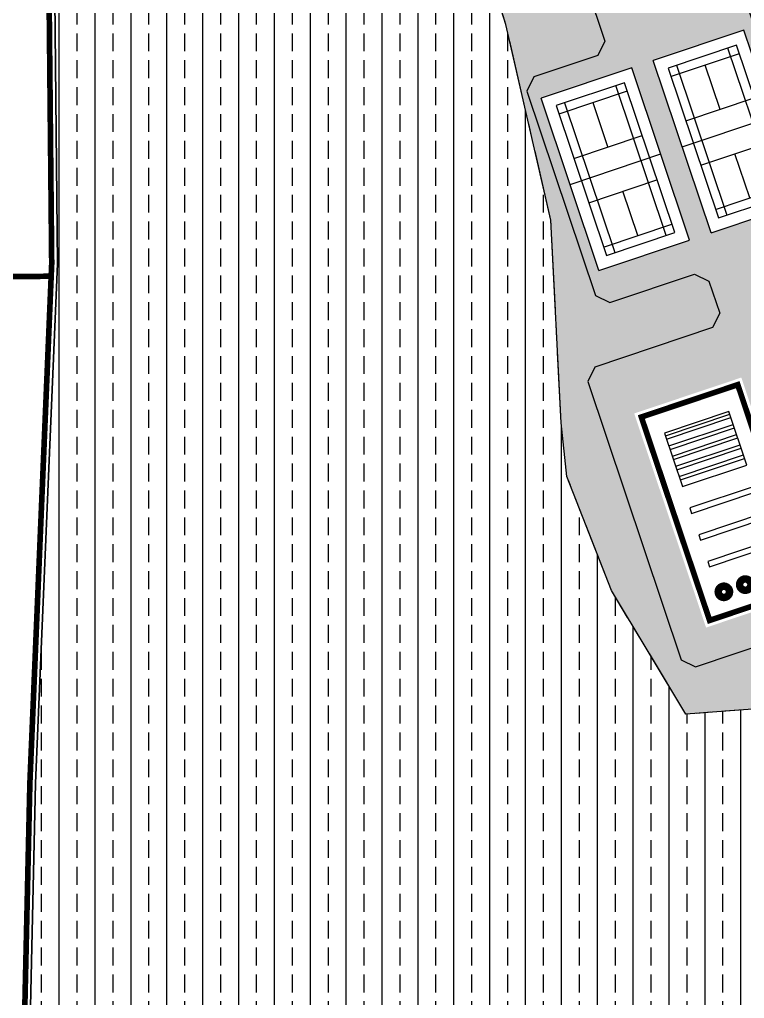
# Model space of a CAD drawing. Header units: metres. Extents: x 566107 to 571261, y 2062953 to 2068466.
# Drawn here: x 568266.5 to 568330.7, y 2066003.2 to 2066089.9 of the extents above; entities that cross this region are included whole.
import ezdxf

# ---------------------------------------------------------------- set-up
doc = ezdxf.new("R2010")
doc.units = ezdxf.units.M
doc.linetypes.add('CENTER', pattern=[2, 1.25, -0.25, 0.25, -0.25])
for name, color, linetype in [('1-sanTT-s', 96, 'CONTINUOUS'), ('bonen', 34, 'CONTINUOUS'), ('BoThamCo', 94, 'CONTINUOUS'), ('ChiaLo', 128, 'CENTER'), ('ddc', 32, 'CONTINUOUS'), ('Dien SH', 6, 'CONTINUOUS'), ('hacth sdd', 8, 'CONTINUOUS'), ('hatchViaHe+LogDg', 129, 'CONTINUOUS'), ('nha', 20, 'CONTINUOUS'), ('ViaHeS', 32, 'CONTINUOUS')]:
    doc.layers.add(name, color=color, linetype=linetype)
doc.styles.get("Standard").update_dxf_attribs({"font": 'VHARIALN.TTF'})
doc.linetypes.add('DD0', pattern='A,12.7,-5.08,["0,4kV",Standard,S=2.54,R=0,X=-2.54,Y=-1.27],-9.35', length=27.13)

# ---------------------------------------------------------------- blocks, each defined once
blk = doc.blocks.new('sanson1')
blk.add_wipeout([(-8.462682296521962, 16.089552186895155), (-1.5543122344752192e-15, 16.089552186895155), (-1.5543122344752192e-15, 0), (-8.462682296521962, 0)]).dxf.layer = '1-sanTT-s'
at = {"layer": '1-sanTT-s', "ltscale": 10}
for p, q in [((-8.462682296521962, 16.08955218689516), (-8.462682296521962, 0)), ((0, 16.08955218689516), (-8.462682296521962, 16.08955218689516)), ((0, 16.08955218689516), (0, 0)), ((-6.623877254314721, 15.04477607086301), (-6.623877254314721, 1.044776116032153)), ((-1.838805042207241, 1.044776116032153), (-1.838805042207241, 15.04477607086301)), ((-1.044775592163205, 14.25074622267857), (-7.417906704358757, 14.25074622267857)), ((-4.231341148260981, 14.25074622267857), (-4.231341148260981, 10.11343280319124)), ((-1.044775592163205, 10.11343280319124), (-7.417906704358757, 10.11343280319124)), ((0, 8.044776093447581), (-8.462682296521962, 8.044776093447581)), ((-1.044775592163205, 5.976119383703917), (-7.417906704358757, 5.976119383703917)), ((-4.231341148260981, 5.976119383703917), (-4.231341148260981, 1.83880596421659)), ((-7.417906704358757, 1.83880596421659), (-1.044775592163205, 1.83880596421659)), ((-8.462682296521962, 0), (0, 0))]:
    blk.add_line(p, q, dxfattribs=at)
at = {"layer": '1-sanTT-s', "color": 20, "ltscale": 10}
for p, q in [((-7.417906704358757, 15.04477607086301), (-7.417906704358757, 1.044776116032153)), ((-1.044775592163205, 15.04477607086301), (-7.417906704358757, 15.04477607086301)), ((-1.044775592163205, 1.044776116032153), (-1.044775592163205, 15.04477607086301)), ((-7.417906704358757, 1.044776116032153), (-1.044775592163205, 1.044776116032153))]:
    blk.add_line(p, q, dxfattribs=at)
blk = doc.blocks.new('cts06')
at = {"color": 240}
blk.add_wipeout([(19.999777167649544, 1.307117969417959e-09), (19.999993729172274, -10.00000000023283), (0.00022283173165504877, -9.999999999941796), (0.00022283114958554506, 1.4297896200332616e-10)], dxfattribs=at).translate(0, 0, -0.000213074790429594).dxf.layer = 'nha'
at = {"color": 10}
blk.add_wipeout([(0, -8.822453878565284e-11), (19.999777167678904, 1.144140782116665e-09), (19.99999999997999, -10.000000000208868), (0.0002228316971564226, -9.999999999976033)], dxfattribs=at).dxf.layer = 'nha'
at = {"layer": 'nha'}
h = blk.add_hatch(dxfattribs=at)
h.set_pattern_fill('ANSI32', color=129, scale=0.1, angle=45, style=0)
h.set_pattern_definition([(90, (-23792.02168497466, 69860.04625436454), (-0.9525000000000001, 1.665334536937735e-16), []), (90, (-23791.70418483752, 69860.36375450226), (-0.9525000000000001, 1.665334536937735e-16), [])])
h.paths.add_polyline_path([(7.500211690319702, -2), (2.500278442283161, -1.999960702145472), (2.500211690319702, -8), (7.500144936493598, -8.000039297621697)])
at = {"layer": 'nha', "linetype": 'Continuous', "const_width": 0.5}
blk.add_lwpolyline([(19.49998885823879, -9.50000000023283), (0.500211690319702, -9.5), (0.5000111417612061, -0.5), (19.49978830909822, -0.4999999988358468)], close=True, dxfattribs=at)
at = {"layer": 'nha', "color": 10, "elevation": -0.000213074790429594}
for points in [[(7.500211690319702, -2), (2.500278442283161, -1.999960702145472), (2.500211690319702, -8), (7.500144936493598, -8.000039297621697)], [(10.00116250710562, -2.00023578107357), (9.501229258603416, -2.000196484383196), (9.501162507105619, -8.000235782470554), (10.0010957546765, -8.000275078928098)], [(12.5010957546765, -2.000275077531114), (12.0011625061743, -2.00023578084074), (12.0010957546765, -8.000275078928098), (12.50102900224738, -8.000314375385642)], [(15.00102900224738, -2.000314373988658), (14.50109575374518, -2.000275077298284), (14.50102900224738, -8.000314375385642), (15.00096224981826, -8.000353671843186)]]:
    blk.add_lwpolyline(points, close=True, dxfattribs=at)
at = {"layer": 'nha', "const_width": 1}
blk.add_lwpolyline([(17.30978416453581, -3.228189401328564, -1), (17.69019355205819, -3.771810599602759, -1)], format="xyb", close=True, dxfattribs=at)
at = {"layer": 'nha', "const_width": 1, "elevation": -0.000213074790429594}
for points in [[(17.30978416453581, -5.228189401328564, -1), (17.69019355205819, -5.771810599602759, -1)], [(17.30978416453581, -7.228189401328564, -1), (17.69019355205819, -7.771810599602759, -1)]]:
    blk.add_lwpolyline(points, format="xyb", close=True, dxfattribs=at)

msp = doc.modelspace()

# ---------------------------------------------------------------- hatches: boundary and pattern name
at = {"layer": 'hacth sdd'}
h = msp.add_hatch(dxfattribs=at)
h.set_pattern_fill('BRASS', color=57, scale=0.5, angle=90, style=0)
h.set_pattern_definition([(90, (568266.8793983184, 2065944.215789926), (-3.175, 1.944126793646423e-16), []), (90, (568265.2918983183, 2065944.215789926), (-3.175, 1.944126793646423e-16), [1.5875, -0.79375])])
edge = h.paths.add_edge_path()
edge.add_line((568351.3674999999, 2065999.907999998), (568352.8139, 2066008.756))
edge.add_line((568352.8139, 2066008.756), (568350.8340941108, 2066027.838424062))
edge.add_line((568350.8340941108, 2066027.838424062), (568345.1729999994, 2066029.863000001))
edge.add_line((568345.1729999994, 2066029.863000001), (568325.5022999999, 2066028.388))
edge.add_line((568325.5022999999, 2066028.388), (568318.9279, 2066039.339))
edge.add_line((568318.9279, 2066039.339), (568314.9863983076, 2066049.423599376))
edge.add_line((568314.9863983076, 2066049.423599376), (568314.4636000001, 2066054.183000003))
edge.add_line((568314.4636000001, 2066054.183000003), (568313.5623999998, 2066072.149000001))
edge.add_line((568313.5623999998, 2066072.149000001), (568309.5899999994, 2066089.465000002))
edge.add_line((568309.5899999994, 2066089.465000002), (568303.3640622199, 2066109.111034814))
edge.add_line((568303.3640622199, 2066109.111034814), (568305.4579381634, 2066122.428643822))
edge.add_line((568305.4579381634, 2066122.428643822), (568308.3270612455, 2066126.268391711))
edge.add_line((568308.3270612455, 2066126.268391711), (568298.8248246654, 2066158.844744774))
edge.add_line((568298.8248246654, 2066158.844744774), (568299.7726598099, 2066167.626184671))
edge.add_line((568299.7726598099, 2066167.626184671), (568305.1559680107, 2066171.192696628))
edge.add_line((568305.1559680107, 2066171.192696628), (568304.4923737963, 2066173.170062317))
edge.add_line((568304.4923737963, 2066173.170062317), (568298.1814854505, 2066176.260822262))
edge.add_line((568298.1814854505, 2066176.260822262), (568290.1435999983, 2066173.452))
edge.add_line((568290.1435999983, 2066173.452), (568271.6118055442, 2066163.570508606))
edge.add_line((568271.6118055442, 2066163.570508606), (568268.9940249232, 2066159.159125155))
edge.add_line((568268.9940249232, 2066159.159125155), (568269.8847778293, 2066068.284759742))
edge.add_line((568269.8847778293, 2066068.284759742), (568267.9513999998, 2066022.266999998))
edge.add_line((568267.9513999998, 2066022.266999998), (568266.8793983184, 2065974.764369501))
edge.add_arc((568269.8786346917, 2065974.696685114), 2.999999999910792, 178.7072137354958, 278.1529226657059)
edge.add_line((568270.3040815864, 2065971.727005849), (568299.7805802036, 2065975.949914685))
edge.add_arc((568301.4114599662, 2065964.566144167), 11.49999999982594, 50.86864694758958, 98.15292266340992, ccw=False)
edge.add_line((568308.6691142952, 2065973.486707694), (568316.054263965, 2065967.478246088))
edge.add_arc((568295.5435017319, 2065942.267957858), 32.5000000000303, 21.86286711075968, 50.86864695039941, ccw=False)
edge.add_line((568325.7060298783, 2065954.370515266), (568329.7805605613, 2065944.215789926))
edge.add_line((568329.7805605613, 2065944.215789926), (568341.9024460879, 2065948.283835179))
edge.add_line((568341.9024460879, 2065948.283835179), (568342.6188681677, 2065956.87019987))
edge.add_line((568342.6188681677, 2065956.87019987), (568344.3313999998, 2065964.883999999))
edge.add_line((568344.3313999998, 2065964.883999999), (568345.571, 2065976.577))
edge.add_line((568345.571, 2065976.577), (568347.8497000001, 2065978.769000001))
edge.add_line((568347.8497000001, 2065978.769000001), (568349.9137, 2065988.549))
edge.add_line((568349.9137, 2065988.549), (568351.3674999999, 2065999.907999998))
h = msp.add_hatch(dxfattribs=at)
h.set_pattern_fill('CROSS', color=64, scale=0.05, style=0)
h.set_pattern_definition([(0, (568298.8248246653, 2065948.283835178), (0.3175, 0.3175), [0.15875, -0.4762500000000001]), (90, (568298.9041996653, 2065948.204460178), (-0.3175, 0.3175), [0.15875, -0.4762500000000001])])
edge = h.paths.add_edge_path()
edge.add_line((568353.0188965509, 2066028.571633031), (568360.5243906633, 2066006.206901374))
edge.add_arc((568363.7059598555, 2065996.726520713), 9.999999999975753, 108.5514997308705, 288.5514997308706)
edge.add_line((568366.8875290477, 2065987.246140052), (568371.1790113084, 2065974.458461088))
edge.add_line((568371.1790113084, 2065974.458461088), (568366.4388209782, 2065972.867676493))
edge.add_line((568366.4388209782, 2065972.867676493), (568363.7344871651, 2065980.926000054))
edge.add_line((568363.7344871651, 2065980.926000054), (568350.4619542155, 2065976.471803177))
edge.add_line((568350.4619542155, 2065976.471803177), (568357.1432497163, 2065956.563003758))
edge.add_line((568357.1432497163, 2065956.563003758), (568361.4094208578, 2065957.994709882))
edge.add_line((568361.4094208578, 2065957.994709882), (568362.3638915771, 2065955.150595799))
edge.add_line((568362.3638915771, 2065955.150595799), (568341.9024460879, 2065948.283835178))
edge.add_line((568341.9024460879, 2065948.283835178), (568342.6188681676, 2065956.870199869))
edge.add_line((568342.6188681676, 2065956.870199869), (568344.3313999999, 2065964.883999998))
edge.add_line((568344.3313999999, 2065964.883999998), (568345.571, 2065976.577))
edge.add_line((568345.571, 2065976.577), (568347.8497000003, 2065978.769000001))
edge.add_line((568347.8497000003, 2065978.769000001), (568349.9137000002, 2065988.549000002))
edge.add_line((568349.9137000002, 2065988.549000002), (568351.3675000003, 2065999.908000001))
edge.add_line((568351.3675000003, 2065999.908000001), (568352.8139, 2066008.756))
edge.add_line((568352.8139, 2066008.756), (568350.8340941106, 2066027.838424062))
edge.add_line((568350.8340941106, 2066027.838424062), (568345.1729999989, 2066029.863000002))
edge.add_line((568345.1729999989, 2066029.863000002), (568325.5022999995, 2066028.388000001))
edge.add_line((568325.5022999995, 2066028.388000001), (568318.9279000001, 2066039.339))
edge.add_line((568318.9279000001, 2066039.339), (568314.9863983075, 2066049.423599376))
edge.add_line((568314.9863983075, 2066049.423599376), (568314.4636, 2066054.183000007))
edge.add_line((568314.4636, 2066054.183000007), (568313.5623999999, 2066072.149000001))
edge.add_line((568313.5623999999, 2066072.149000001), (568309.5899999989, 2066089.464999999))
edge.add_line((568309.5899999989, 2066089.464999999), (568303.3640622199, 2066109.111034814))
edge.add_line((568303.3640622199, 2066109.111034814), (568305.4579381635, 2066122.428643822))
edge.add_line((568305.4579381635, 2066122.428643822), (568308.3270612456, 2066126.26839171))
edge.add_line((568308.3270612456, 2066126.26839171), (568298.8248246653, 2066158.844744774))
edge.add_line((568298.8248246653, 2066158.844744774), (568299.7726598098, 2066167.626184671))
edge.add_line((568299.7726598098, 2066167.626184671), (568305.1559680107, 2066171.192696628))
edge.add_line((568305.1559680107, 2066171.192696628), (568310.2655463113, 2066155.967270312))
edge.add_arc((568312.8108016651, 2066148.382965783), 8.000000000076302, 108.5514997308164, 237.5042640869356)
edge.add_arc((568307.9756701079, 2066140.792082908), 0.999999999896655, 0.3901498371029106, 57.50426407734108, ccw=False)
edge.add_arc((568323.6349493345, 2066140.898714844), 14.65964227781195, 180.3901498526195, 207.7532025430691)
edge.add_arc((568290.4644585359, 2066123.444508046), 22.82276419224252, 6.119504724278272, 27.753202543186717, ccw=False)
edge.add_arc((568312.1628703312, 2066125.770870561), 0.9999999999792477, -75.42129825631952, 6.119504723686305, ccw=False)
edge.add_arc((568314.1765472866, 2066118.028448128), 6.999999999989777, 104.5787017427212, 427.6885808023829)
edge.add_arc((568317.213671676, 2066125.429520715), 0.99999999981198, 184.2440412697715, 247.6885808031731, ccw=False)
edge.add_arc((568290.464458536, 2066123.444508046), 25.82276419218639, 4.244041282442613, 27.75320254367217)
edge.add_arc((568323.6349493343, 2066140.898714844), 11.65964227745637, 188.1525263400488, 207.7532025417503, ccw=False)
edge.add_arc((568313.0830326614, 2066139.387083932), 0.9999999998407206, 91.73334072930072, 188.152526343838, ccw=False)
edge.add_arc((568312.810801665, 2066148.382965783), 8.00000000010521, 271.733340734301, 288.5514997316069)
edge.add_line((568315.3560570189, 2066140.798661254), (568319.0272458472, 2066129.859321115))
edge.add_line((568319.0272458472, 2066129.859321115), (568343.3850626674, 2066057.278351924))
edge.add_line((568343.3850626674, 2066057.278351924), (568340.5409269022, 2066056.323945433))
edge.add_line((568340.5409269022, 2066056.323945433), (568339.274724728, 2066056.953848002))
edge.add_line((568339.274724728, 2066056.953848002), (568335.1387191284, 2066069.278240504))
edge.add_line((568335.1387191284, 2066069.278240504), (568335.7686073645, 2066070.544414363))
edge.add_line((568335.7686073645, 2066070.544414363), (568336.7166525197, 2066070.862550158))
edge.add_line((568336.7166525197, 2066070.862550158), (568337.346540756, 2066072.128724018))
edge.add_line((568337.346540756, 2066072.128724018), (568324.2451237894, 2066111.16808244))
edge.add_line((568324.2451237894, 2066111.16808244), (568322.9789217165, 2066111.797984708))
edge.add_line((568322.9789217165, 2066111.797984708), (568312.5869549066, 2066108.310749276))
edge.add_line((568312.5869549066, 2066108.310749276), (568311.9570455503, 2066107.044568323))
edge.add_line((568311.9570455503, 2066107.044568323), (568318.3482512657, 2066087.998765726))
edge.add_line((568318.3482512657, 2066087.998765726), (568317.7183419097, 2066086.732584775))
edge.add_line((568317.7183419097, 2066086.732584775), (568312.0654498605, 2066084.835642088))
edge.add_line((568312.0654498605, 2066084.835642088), (568311.4355405044, 2066083.569461137))
edge.add_line((568311.4355405044, 2066083.569461137), (568317.5086103742, 2066065.471703836))
edge.add_line((568317.5086103742, 2066065.471703836), (568318.7747913278, 2066064.841794475))
edge.add_line((568318.7747913278, 2066064.841794475), (568326.2883948521, 2066067.363136639))
edge.add_line((568326.2883948521, 2066067.363136639), (568327.5545758015, 2066066.733227277))
edge.add_line((568327.5545758015, 2066066.733227277), (568328.5089831842, 2066063.889091811))
edge.add_line((568328.5089831842, 2066063.889091811), (568327.8790738231, 2066062.622910861))
edge.add_line((568327.8790738231, 2066062.622910861), (568317.4502115328, 2066059.123294449))
edge.add_line((568317.4502115328, 2066059.123294449), (568316.8203021717, 2066057.8571135))
edge.add_line((568316.8203021717, 2066057.8571135), (568325.0917591713, 2066033.208158939))
edge.add_line((568325.0917591713, 2066033.208158939), (568326.3579403335, 2066032.578248945))
edge.add_line((568326.3579403335, 2066032.578248945), (568344.3716259783, 2066038.623093421))
edge.add_line((568344.3716259783, 2066038.623093421), (568345.0015144264, 2066039.889266649))
edge.add_line((568345.0015144264, 2066039.889266649), (568343.0926074601, 2066045.577392098))
edge.add_line((568343.0926074601, 2066045.577392098), (568343.7224957959, 2066046.843565661))
edge.add_line((568343.7224957959, 2066046.843565661), (568346.5666315616, 2066047.797972151))
edge.add_line((568346.5666315616, 2066047.797972151), (568353.018896551, 2066028.571633031))
at = {"layer": 'hatchViaHe+LogDg'}
h = msp.add_hatch(dxfattribs=at)
h.set_pattern_fill('PHANTSQR', color=256, angle=322.0000000000001, style=0, pattern_type=2)
h.set_pattern_definition([(322.0000000000001, (568311.4985813649, 2066032.528996027), (0.6156614753256582, 0.788010753606722), [0.18, -0.15, 0.18, -0.15, 0.18, -0.16]), (52.00000000000006, (568312.2728041762, 2066032.02562833), (-0.788010753606722, 0.6156614753256582), [0.18, -0.15, 0.18, -0.15, 0.18, -0.16])])
h.paths.add_polyline_path([(568343.3850626673, 2066057.278351923), (568340.5409269023, 2066056.323945433), (568339.2747247281, 2066056.953848002), (568335.1387191284, 2066069.278240504), (568335.7686073646, 2066070.544414364), (568336.7166525199, 2066070.862550158), (568337.3465407562, 2066072.128724018), (568324.2451237895, 2066111.16808244), (568322.978921717, 2066111.797984708), (568312.5869549066, 2066108.310749276), (568311.9570455502, 2066107.044568323), (568318.3482512657, 2066087.998765726), (568317.7183419095, 2066086.732584774), (568312.0654498606, 2066084.835642089), (568311.4355405045, 2066083.569461137), (568317.5086103743, 2066065.471703836), (568318.7747913277, 2066064.841794476), (568326.2883948525, 2066067.363136639), (568327.5545758016, 2066066.733227277), (568328.5089831841, 2066063.88909181), (568327.879073823, 2066062.622910861), (568317.4502115329, 2066059.123294449), (568316.8203021716, 2066057.8571135), (568325.0917591716, 2066033.208158939), (568326.3579403332, 2066032.578248945), (568344.3716259784, 2066038.623093421), (568345.0015144264, 2066039.889266649), (568343.0926074602, 2066045.577392098), (568343.722495796, 2066046.843565661), (568346.5666315615, 2066047.797972151)])

# ---------------------------------------------------------------- linework, layer by layer
at = {"layer": 'bonen'}
msp.add_lwpolyline([(568337.3465407562, 2066072.128724018), (568324.2451237895, 2066111.16808244), (568322.978921717, 2066111.797984708), (568312.5869549066, 2066108.310749276), (568311.9570455502, 2066107.044568323), (568318.3482512657, 2066087.998765726), (568317.7183419095, 2066086.732584774), (568312.0654498606, 2066084.835642089), (568311.4355405045, 2066083.569461137), (568317.5086103743, 2066065.471703836), (568318.7747913277, 2066064.841794476), (568326.2883948525, 2066067.363136639), (568327.5545758016, 2066066.733227277), (568328.5089831841, 2066063.88909181), (568327.879073823, 2066062.622910861), (568317.4502115329, 2066059.123294449), (568316.8203021716, 2066057.8571135), (568325.0917591716, 2066033.208158939), (568326.3579403332, 2066032.578248945), (568344.3716259784, 2066038.623093421)], dxfattribs=at)
at = {"layer": 'BoThamCo'}
for points in [[(568337.346540756, 2066072.128724018), (568324.2451237894, 2066111.16808244), (568322.9789217165, 2066111.797984708), (568312.5869549066, 2066108.310749276), (568311.9570455503, 2066107.044568323), (568318.3482512657, 2066087.998765726), (568317.7183419097, 2066086.732584775), (568312.0654498605, 2066084.835642088), (568311.4355405044, 2066083.569461137), (568317.5086103742, 2066065.471703836), (568318.7747913278, 2066064.841794475), (568326.2883948521, 2066067.363136639), (568327.5545758015, 2066066.733227277), (568328.5089831842, 2066063.889091811), (568327.8790738231, 2066062.622910861), (568317.4502115328, 2066059.123294449), (568316.8203021717, 2066057.8571135), (568325.0917591713, 2066033.208158939), (568326.3579403335, 2066032.578248945), (568344.3716259783, 2066038.623093421)], [(568345.1729999989, 2066029.863000002), (568325.5022999995, 2066028.388000001), (568318.9279000001, 2066039.339), (568314.9863983075, 2066049.423599376), (568314.4636, 2066054.183000007), (568313.5623999999, 2066072.149000001), (568309.5899999989, 2066089.464999999), (568303.3640622199, 2066109.111034814)]]:
    msp.add_lwpolyline(points, dxfattribs=at)
at = {"layer": 'ChiaLo', "ltscale": 5}
msp.add_lwpolyline([(568341.3591715676, 2065941.772655123), (568342.6188681679, 2065956.87019987), (568344.3314, 2065964.884), (568345.571, 2065976.577), (568347.8497, 2065978.769), (568349.9137, 2065988.549), (568351.3675, 2065999.908), (568352.8139, 2066008.756), (568350.8340941106, 2066027.838424062), (568345.173, 2066029.863), (568325.5023, 2066028.388), (568318.9279, 2066039.339), (568314.9863983075, 2066049.423599377), (568314.4636000001, 2066054.183), (568313.5623999999, 2066072.149), (568309.5899999999, 2066089.465), (568303.3640622199, 2066109.111034813), (568305.4579381634, 2066122.428643822), (568308.3270612456, 2066126.268391711), (568298.8248246656, 2066158.844744774), (568299.7726598099, 2066167.626184672), (568307.7448057504, 2066172.907835425)], dxfattribs=at)
at = {"layer": 'ddc'}
msp.add_lwpolyline([(568345.1729999994, 2066029.863000001), (568325.5022999999, 2066028.388), (568318.9279, 2066039.339), (568314.9863983076, 2066049.423599376), (568314.4636000001, 2066054.183000003), (568313.5623999998, 2066072.149000001), (568309.5899999994, 2066089.465000002), (568303.3640622199, 2066109.111034814), (568305.4579381634, 2066122.428643822), (568308.3270612455, 2066126.268391711), (568298.8248246654, 2066158.844744774), (568299.7726598099, 2066167.626184671), (568305.1559680107, 2066171.192696628), (568304.4923737963, 2066173.170062317), (568298.1814854505, 2066176.260822262), (568290.1435999983, 2066173.452), (568271.6118055442, 2066163.570508606), (568268.9940249232, 2066159.159125155), (568269.8847778293, 2066068.284759742), (568267.9513999998, 2066022.266999998), (568266.8793983184, 2065974.764369501, 0.463366521761431)], format="xyb", dxfattribs=at)
at = {"layer": 'Dien SH', "color": 6, "linetype": 'DD0', "ltscale": 0.45, "const_width": 0.5}
for points in [[(568241.4210935686, 2066268.131185149), (568249.7309101729, 2066233.605589989, 0.02761313036640008), (568254.3920875237, 2066218.065433348), (568258.9270075482, 2066205.510291129, -0.02179119065712121), (568262.9049787766, 2066192.787814301), (568266.4504190893, 2066179.431504913, -0.06249743057529342), (568268.4392081103, 2066164.749070813), (568269.3846749115, 2066068.292808924), (568267.4516368425, 2066022.283136063), (568266.0144743132, 2065958.599466736), (568267.0524566014, 2065934.879054682), (568268.2600959815, 2065923.569824134)], [(568269.3375416001, 2066067.170954018), (568223.3938689019, 2066066.843871186, 0.03165473426786279), (568215.5707836328, 2066066.292155908, 0.03165473426786279)]]:
    msp.add_lwpolyline(points, format="xyb", dxfattribs=at)

# ---------------------------------------------------------------- next in the draw order: block references
at = {"layer": '1-sanTT-s', "rotation": 198.5502232471155}
msp.add_blockref('sanson1', (568322.6208166806, 2066086.268105548, 0.0004754797222921143), dxfattribs=at)
at = {"layer": 'nha', "rotation": 288.5489462822979}
msp.add_blockref('cts06', (568330.417797949, 2066058.20082088, 0.0001065373952536904), dxfattribs=at)

# ---------------------------------------------------------------- next in the draw order: block references
at = {"layer": '1-sanTT-s', "rotation": 198.5502232471155}
msp.add_blockref('sanson1', (568312.7017214544, 2066082.939551786, 0.001048024756510177), dxfattribs=at)

# ---------------------------------------------------------------- next in the draw order: linework, layer by layer
at = {"layer": 'ViaHeS'}
msp.add_lwpolyline([(568329.7805605612, 2065944.215789926), (568325.7060298783, 2065954.370515266, 0.1272416955386747), (568316.054263965, 2065967.478246088), (568308.6691142952, 2065973.486707694, 0.2092946848014792), (568299.7805802036, 2065975.949914685), (568270.3040815864, 2065971.727005849, -0.463366521761431), (568266.8793983184, 2065974.764369501), (568267.9513999999, 2066022.267), (568269.8847778293, 2066068.284759742), (568268.9940249232, 2066159.159125155), (568271.6118055445, 2066163.570508606), (568290.1435999986, 2066173.451999999), (568298.1814854506, 2066176.260822262), (568304.4923737962, 2066173.170062317), (568374.5196589387, 2065964.504061458), (568371.3702532044, 2065958.173086532), (568329.7805605611, 2065944.215789926)], format="xyb", dxfattribs=at)

doc.saveas('drawing.dxf')
